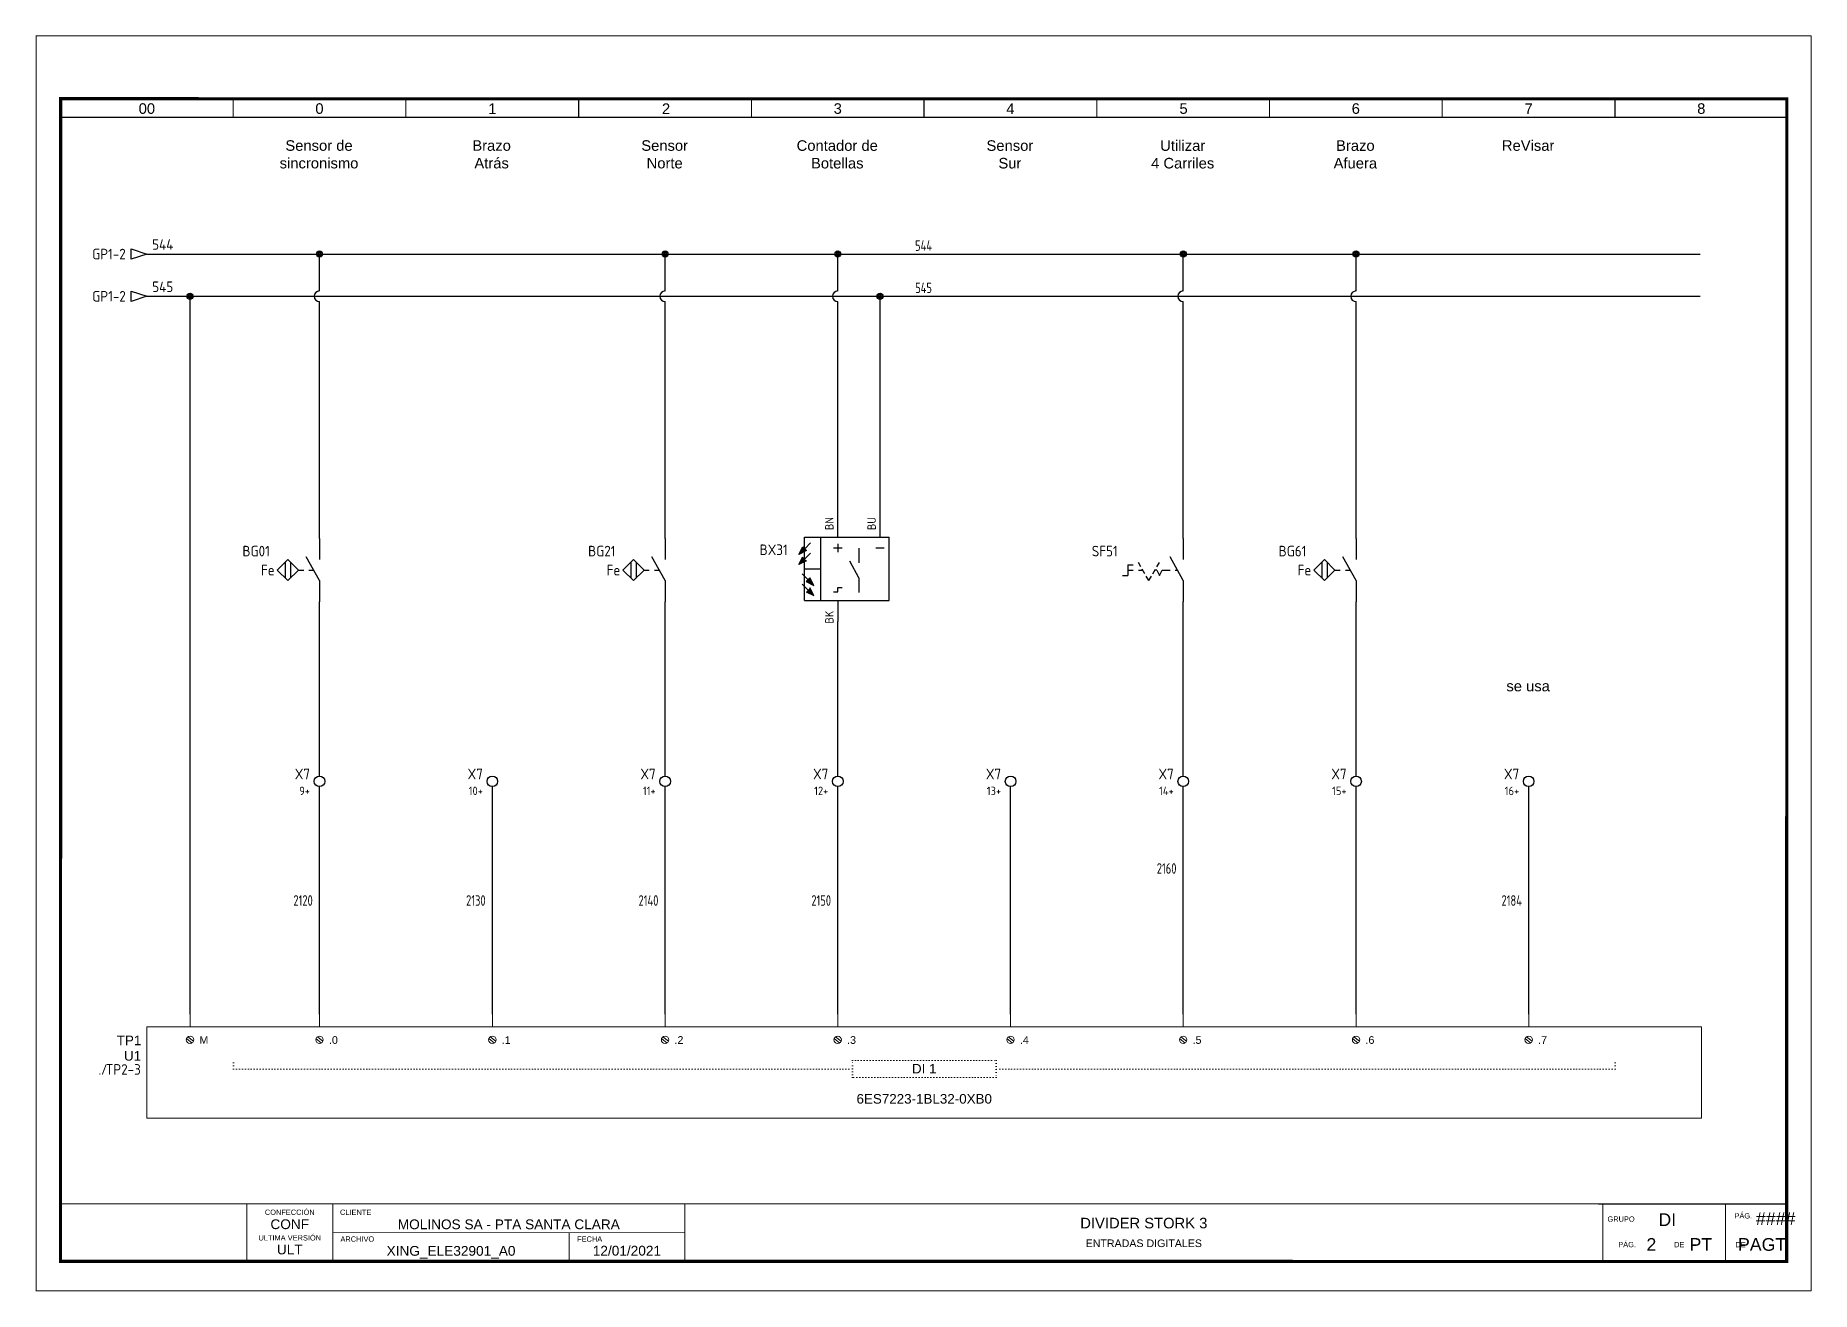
# Model space of a CAD drawing. Header units: millimetres. Extents: x 0 to 420, y 0 to 297.
import ezdxf
from ezdxf.enums import TextEntityAlignment as Align

# ---------------------------------------------------------------- set-up
doc = ezdxf.new("R2010")
doc.units = ezdxf.units.MM
doc.linetypes.add('ACAD_ISO07W100', pattern=[3, 0, -3])
doc.layers.add('eProC - L2', color=41, linetype='Continuous', lineweight=20)
for name, color, linetype in [('RED_15', 20, 'Continuous'), ('SYMS', 7, 'Continuous'), ('TAGS', 150, 'Continuous'), ('TERMS', 123, 'Continuous'), ('WHT_15', 7, 'Continuous'), ('WIREFIXED', 7, 'Continuous'), ('WIRENO', 72, 'Continuous'), ('WIREREF_DEST', 52, 'Continuous'), ('XREF', 7, 'Continuous')]:
    doc.layers.add(name, color=color, linetype=linetype)
doc.styles.get("Standard").update_dxf_attribs({"font": 'arial.ttf'})
doc.styles.add('WD_IEC', font='ISOCP2.shx', dxfattribs={"width": 0.9, "height": 4})
picture_1 = doc.add_image_def('image1.jpg', size_in_pixel=(564, 174))

# ---------------------------------------------------------------- blocks, each defined once
blk = doc.blocks.new('WDDOT')
for radius in [0.72, 0.449, 0.223]:
    blk.add_circle((0, 0), radius)
blk = doc.blocks.new('HA2D1_REF')
at = {"insert": (0.12, 1.25), "char_height": 2.5, "attachment_point": 1, "style": 'WD_IEC'}
blk.add_mtext_dynamic_manual_height_columns('./', width=3.6033, gutter_width=12.5, heights=[0], dxfattribs=at)
at = {"style": 'WD_IEC', "flags": 8}
blk.add_attdef('SIGCODE', (0, 3), '', height=2.5, dxfattribs=at)
at = {"style": 'WD_IEC'}
blk.add_attdef('XREF', text='', height=2.5, dxfattribs=at).set_placement((1.82, 0), align=Align.MIDDLE_LEFT)
blk.add_attdef('DESC1', text='', height=2.5, dxfattribs=at).set_placement((4.5, -4.19), align=Align.MIDDLE_CENTER)
blk = doc.blocks.new('DI_1500')
at = {"layer": 'eProC - L2', "color": 0}
for points in [[(0, 0), (-0.01, -257.12), (408.47, -257.17), (408.47, 0), (0, 0)], [(30.65, -212.29), (30.65, -215.25)], [(61.29, -212.29), (61.29, -215.25)], [(102.19, -212.29), (102.19, -215.25)], [(143.08, -212.29), (143.08, -215.25)], [(183.93, -212.29), (183.93, -215.25)], [(224.82, -212.29), (224.82, -215.25)], [(265.67, -212.29), (265.67, -215.25)], [(306.57, -212.29), (306.57, -215.25)], [(347.41, -212.29), (347.41, -215.25)], [(388.26, -215.25), (20.4, -215.25)], [(20.4, -236.9), (20.4, -215.25)], [(31.12, -219.08), (29.81, -218.04)], [(30.13, -217.61), (31.46, -218.66)], [(61.76, -219.08), (60.45, -218.04)], [(60.78, -217.61), (62.11, -218.66)], [(102.66, -219.08), (101.35, -218.04)], [(101.67, -217.61), (103.01, -218.66)], [(143.53, -219.08), (142.22, -218.04)], [(142.54, -217.61), (143.88, -218.66)], [(184.37, -219.08), (183.07, -218.04)], [(183.39, -217.61), (184.72, -218.66)], [(225.27, -219.08), (223.96, -218.04)], [(224.28, -217.61), (225.62, -218.66)], [(266.11, -219.08), (264.81, -218.04)], [(265.13, -217.61), (266.46, -218.66)], [(307.04, -219.08), (305.73, -218.04)], [(306.05, -217.61), (307.38, -218.66)], [(347.88, -219.08), (346.57, -218.04)], [(346.89, -217.61), (348.23, -218.66)], [(388.26, -215.25), (388.26, -236.9)], [(20.4, -236.9), (388.26, -236.9)]]:
    blk.add_lwpolyline(points, dxfattribs=at)
at = {"layer": 'eProC - L2', "color": 0, "linetype": 'ACAD_ISO07W100', "ltscale": 0.2}
for points in [[(40.95, -223.8), (40.95, -225.26), (187.38, -225.26)], [(367.86, -223.8), (367.86, -225.26), (221.37, -225.26)]]:
    blk.add_lwpolyline(points, dxfattribs=at)
blk.add_lwpolyline([(187.38, -223.24), (221.37, -223.24), (221.37, -227.27), (187.38, -227.27)], close=True, dxfattribs=at)
at = {"layer": 'eProC - L2', "color": 0}
for centre in [(30.65, -218.33), (61.29, -218.33), (102.19, -218.33), (143.06, -218.33), (183.9, -218.33), (224.8, -218.33), (265.64, -218.33), (306.57, -218.33), (347.41, -218.33)]:
    blk.add_circle(centre, 0.885, dxfattribs=at)
at = {"layer": 'eProC - L2', "color": 0, "attachment_point": 1}
for s, insert, char_height in [('M', (32.87, -217.46), 1.81), ('.0', (63.52, -217.46), 1.814), ('.1', (104.41, -217.46), 1.814), ('.2', (145.28, -217.46), 1.814), ('.3', (186.13, -217.46), 1.814), ('.4', (227.02, -217.46), 1.814), ('.5', (267.87, -217.46), 1.814), ('.6', (308.79, -217.46), 1.814), ('.7', (349.64, -217.46), 1.814)]:
    blk.add_mtext_dynamic_manual_height_columns(s, width=4.9131, gutter_width=11.34, heights=[0], dxfattribs=dict(at, insert=insert, char_height=char_height))
at = {"layer": 'eProC - L2', "color": 0}
for tag, p in [('GRUPO', (19.12, -219.59)), ('MODULO', (19.08, -223.26))]:
    blk.add_attdef(tag, text='', height=2.27, dxfattribs=at).set_placement(p, align=Align.RIGHT)
for tag, p in [('BYTE', (204.38, -226.29)), ('MODELO', (204.38, -233.43))]:
    blk.add_attdef(tag, text='', height=2.27, dxfattribs=at).set_placement(p, align=Align.CENTER)
blk = doc.blocks.new('VPX11I')
for p, q in [((0, 7.5), (0, 2.5)), ((-8.12, 1.87), (-8.12, -1.88)), ((-6.88, 1.87), (-6.88, -1.88)), ((-5, 0), (-3.75, 0)), ((0, -2.5), (-3.12, 3.12)), ((-2.5, 0), (-1.39, 0)), ((0, -2.5), (0, -7.5))]:
    blk.add_line(p, q)
blk.add_lwpolyline([(-7.5, 2.5), (-5, 0), (-7.5, -2.5), (-10, 0)], close=True)
at = {"style": 'WD_IEC'}
blk.add_text('Fe', height=2.5, dxfattribs=at).set_placement((-10.62, 0), align=Align.MIDDLE_RIGHT)
for tag, p in [('INST', (-11.75, 10.25)), ('LOC', (-11.75, 6.75)), ('TAG1', (-11.75, 3.25)), ('DESC1', (-11.75, -9.85)), ('DESC2', (-11.75, -13.35)), ('DESC3', (-11.75, -16.85)), ('WDTAGALT', (-11.25, -19.62))]:
    blk.add_attdef(tag, text='', height=2.5, dxfattribs=at).set_placement(p, align=Align.RIGHT)
blk.add_attdef('TERM01', text='', height=2, rotation=90, dxfattribs=at).set_placement((-1, 7.5), align=Align.RIGHT)
at = {"style": 'WD_IEC', "flags": 1}
for tag, p, height in [('X2TERM01', (0, 7.5), 0.32), ('MFG', (2.75, 6.5), 1.5), ('CAT', (2.75, 4), 1.5), ('X1LINK', (0, 0), 0.32), ('ASSYCODE', (1, -4), 1), ('CONTACT', (1, -2.5), 1), ('COMMON', (2.25, -3.75), 1), ('X8TERM02', (0, -7.5), 0.32), ('FAMILY', (1, -5.5), 1), ('CATDESC', (1, -7), 1)]:
    blk.add_attdef(tag, p, '', height=height, dxfattribs=at)
at = {"style": 'WD_IEC'}
blk.add_attdef('TERM02', (-1, -7.5), '', height=2, rotation=90, dxfattribs=at)
at = {"lineweight": 15, "style": 'WD_IEC'}
blk.add_attdef('XREF', text='', height=2.5, dxfattribs=at).set_placement((-11.75, -6), align=Align.RIGHT)
blk = doc.blocks.new('VPE11B16')
for p, q in [((0, 7.5), (0, 12.5)), ((10, 7.5), (10, 12.5)), ((-9.2, 3.39), (-8.29, 5.2)), ((-7.38, 4.29), (-9.2, 3.39)), ((-8.29, 5.2), (-7.38, 4.29)), ((-7.85, -7.5), (-7.85, 7.5)), ((-7.85, 7.5), (12.15, 7.5)), ((-7.83, 4.75), (-6.47, 6.11)), ((-4.1, 7.5), (-4.1, -7.5)), ((-1, 4.94), (1, 4.94)), ((0, 5.94), (0, 3.94)), ((5, 4.88), (5, 1.38)), ((9, 4.94), (11, 4.94)), ((12.15, -7.5), (12.15, 7.5)), ((-9.2, 0.98), (-8.29, 2.8)), ((-7.38, 1.89), (-9.2, 0.98)), ((-7.85, 0), (-4.1, 0)), ((-7.83, 2.34), (-6.47, 3.71)), ((5, -2.12), (2.81, 1.81)), ((-7.06, -2.56), (-8.42, -1.2)), ((-7.06, -4.97), (-8.42, -3.6)), ((-6.61, -2.11), (-7.52, -3.02)), ((-7.52, -3.02), (-5.7, -3.92)), ((-5.7, -3.92), (-6.61, -2.11)), ((5, -2.12), (5, -5.62)), ((-7.85, -7.5), (12.15, -7.5)), ((-7.52, -5.42), (-5.7, -6.33)), ((-5.7, -6.33), (-6.61, -4.51)), ((-1, -5.43), (0, -5.43)), ((0, -5.43), (0, -4.43)), ((0, -4.43), (1, -4.43)), ((0, -7.5), (0, -12.5))]:
    blk.add_line(p, q)
for points in [[(-8.29, 5.2), (-7.38, 4.29), (-9.2, 3.39)], [(-8.29, 2.8), (-7.38, 1.89), (-9.2, 0.98)], [(-6.61, -2.11), (-7.52, -3.02), (-5.7, -3.92)], [(-6.61, -4.51), (-7.52, -5.42), (-5.7, -6.33)]]:
    blk.add_solid(points)
at = {"style": 'WD_IEC'}
for tag, p in [('INST', (-11.85, 12)), ('LOC', (-11.85, 8)), ('TAG1', (-11.85, 3.25)), ('XREF', (-11.85, -1.35)), ('DESC1', (-11.85, -5.2)), ('DESC2', (-11.85, -9.2)), ('DESC3', (-11.85, -13.2))]:
    blk.add_attdef(tag, text='', height=2.5, dxfattribs=at).set_placement(p, align=Align.RIGHT)
at = {"style": 'WD_IEC', "flags": 1}
for tag, p, height in [('X2TERM01', (0, 12.5), 0.32), ('X2TERM02', (10, 12.5), 0.32), ('MFG', (12.69, 6.06), 1.5), ('CAT', (12.69, 3.56), 1.5), ('X4LINK', (-7.85, 0), 0.32), ('X1LINK', (12.15, 0), 0.32), ('ASSYCODE', (12.76, -4.38), 1), ('FAMILY', (12.76, -5.88), 1), ('CATDESC', (12.76, -7.38), 1), ('X8TERM03', (0, -12.5), 0.32)]:
    blk.add_attdef(tag, p, '', height=height, dxfattribs=at)
at = {"style": 'WD_IEC'}
for tag, p in [('TERM01', (-1, 12.23)), ('TERM02', (9, 12.23))]:
    blk.add_attdef(tag, text='', height=2, rotation=90, dxfattribs=at).set_placement(p, align=Align.RIGHT)
blk.add_attdef('TERM03', (-1, -12.96), '', height=2, rotation=90, dxfattribs=at)
blk = doc.blocks.new('VSS112')
for p, q in [((0, 7.5), (0, 2.5)), ((-13.12, 1.25), (-11.88, 1.25)), ((-13.12, 1.25), (-13.12, -1.25)), ((-13.12, 0), (-11.88, 0)), ((-10, 0.75), (-10.62, 1.83)), ((-10.62, 0), (-9.57, 0)), ((-9.06, -0.88), (-9.69, 0.21)), ((-7.19, -0.88), (-6.56, 0.21)), ((-6.25, 0), (-6.68, 0)), ((-6.25, 0.75), (-5.62, 1.83)), ((-6.25, 0), (-5.62, -1.25)), ((-5.62, -1.25), (-5, 0)), ((-5, 0), (-3.12, 0)), ((0, -2.5), (-3.12, 3.12)), ((-1.88, 0), (-1.39, 0)), ((-14.38, -1.25), (-13.12, -1.25)), ((-8.12, -2.5), (-8.75, -1.42)), ((-8.12, -2.5), (-7.5, -1.42)), ((0, -2.5), (0, -7.5))]:
    blk.add_line(p, q)
at = {"style": 'WD_IEC'}
for tag, p in [('INST', (-15.5, 9.25)), ('LOC', (-15.5, 6.25)), ('TAG1', (-15.5, 3.25)), ('DESC1', (-15.5, -9.35)), ('DESC2', (-15.5, -12.35)), ('DESC3', (-15.5, -15.35))]:
    blk.add_attdef(tag, text='', height=2.5, dxfattribs=at).set_placement(p, align=Align.RIGHT)
at = {"style": 'WD_IEC', "flags": 8}
for tag, p in [('POS1', (-10.62, 3.5)), ('POS2', (-5.62, 3.5))]:
    blk.add_attdef(tag, text='', height=2, rotation=90, dxfattribs=at).set_placement(p, align=Align.MIDDLE_LEFT)
at = {"style": 'WD_IEC'}
blk.add_attdef('TERM01', text='', height=2, rotation=90, dxfattribs=at).set_placement((-1, 7.5), align=Align.RIGHT)
at = {"style": 'WD_IEC', "flags": 1}
for tag, p, height in [('X2TERM01', (0, 7.5), 0.32), ('CONTACT', (0.5, 4.5), 1), ('COMMON', (1.75, 3.25), 1), ('X1LINK', (0, 0), 0.32), ('X8TERM02', (0, -7.5), 0.32), ('ASSYCODE', (1, -9), 1), ('FAMILY', (1, -10.5), 1), ('CATDESC', (1, -12), 1)]:
    blk.add_attdef(tag, p, '', height=height, dxfattribs=at)
at = {"style": 'WD_IEC', "flags": 9}
for tag, p in [('MFG', (-16, -0.25)), ('CAT', (-16, -2.75))]:
    blk.add_attdef(tag, text='', height=1.5, dxfattribs=at).set_placement(p, align=Align.RIGHT)
at = {"style": 'WD_IEC'}
blk.add_attdef('TERM02', (-1, -7.5), '', height=2, rotation=90, dxfattribs=at)
at = {"lineweight": 15, "style": 'WD_IEC'}
blk.add_attdef('XREF', text='', height=2.5, dxfattribs=at).set_placement((-15.5, -6.35), align=Align.RIGHT)
blk.add_attdef('STATE', (1.25, -6.35), '', height=2.5, dxfattribs=at)
blk = doc.blocks.new('HA1D3')
blk.add_lwpolyline([(0, 0), (-3.75, -1.25), (-3.75, 1.25)], close=True)
at = {"style": 'WD_IEC'}
blk.add_attdef('XREF', text='', height=2.5, dxfattribs=at).set_placement((-5, 0), align=Align.MIDDLE_RIGHT)
at = {"style": 'WD_IEC', "flags": 1}
blk.add_attdef('SIGCODE', text='', height=1, dxfattribs=at).set_placement((-2.5, 1.8), align=Align.RIGHT)
at = {"style": 'WD_IEC'}
for tag, p, height, flags in [('X1TERM01', (0, 0), 0.32, 1), ('WIRENO', (1.25, 1), 2.5, 8)]:
    blk.add_attdef(tag, p, '', height=height, dxfattribs=dict(at, flags=flags))
blk.add_attdef('DESC1', text='', height=2.5, dxfattribs=at).set_placement((1.25, -1), align=Align.TOP_LEFT)
blk = doc.blocks.new('WD_WNH')
at = {"linetype": 'Continuous', "style": 'WD_IEC', "width": 0.8}
blk.add_attdef('WIRENO', text='', height=2.5, dxfattribs=at).set_placement((0, 0.75), align=Align.CENTER)
at = {"style": 'WD_IEC', "flags": 1}
for tag, p in [('W08USER', (0, 0.375)), ('W04USER', (0, 0.875)), ('W05USER', (0, 0.75)), ('W09USER', (0, 0.25)), ('W03USER', (0, 1)), ('W06USER', (0, 0.625)), ('W07USER', (0, 0.5)), ('W02USER', (0, 1.125)), ('W01USER', (0, 1.25)), ('W10USER', (0, 0.125))]:
    blk.add_attdef(tag, text='', height=0.08, dxfattribs=at).set_placement(p, align=Align.CENTER)
blk = doc.blocks.new('VT0002')
blk.add_circle((0, 0), 1.25)
at = {"style": 'WD_IEC'}
for tag, p in [('INST', (-2.25, 6.5)), ('LOC', (-2.25, 3.5)), ('DESC1', (-2.25, -6.25)), ('DESC2', (-2.25, -9.25)), ('DESC3', (-2.25, -12.25))]:
    blk.add_attdef(tag, text='', height=2.5, dxfattribs=at).set_placement(p, align=Align.RIGHT)
at = {"style": 'WD_IEC', "flags": 1}
for tag, p, height in [('ASSYCODE', (2.75, 10.75), 1), ('CATDESC', (2.75, 9.25), 1), ('MFG', (2.75, 7.25), 1.5), ('CAT', (2.75, 4.75), 1.5), ('X4PIN01', (-1.25, 1), 0.25), ('X4TERM01', (-1.25, 0), 0.25), ('X4TERMDESC01', (-1.25, 0.5), 0.4), ('STRIPSEQ', (0, 0), 0.025), ('X2PIN01', (0, 2.25), 0.25), ('X2TERM01', (0, 1.25), 0.25), ('X8PIN01', (0, -0.25), 0.25), ('X2TERMDESC01', (0, 1.75), 0.4), ('X1PIN01', (1.25, 1), 0.25), ('X1TERM01', (1.25, 0), 0.25), ('X1TERMDESC01', (1.25, 0.5), 0.4), ('LINKTERM', (0, -0.04), 0.025), ('X8TERM01', (0, -1.25), 0.25), ('X8TERMDESC01', (0, -0.75), 0.4)]:
    blk.add_attdef(tag, p, '', height=height, dxfattribs=at)
at = {"style": 'WD_IEC', "flags": 8}
for tag, height, p in [('TAGSTRIP', 2.5, (-2.25, 0.5)), ('TERM01', 2, (-2.25, -3.25))]:
    blk.add_attdef(tag, text='', height=height, dxfattribs=at).set_placement(p, align=Align.RIGHT)
blk = doc.blocks.new('WD_WNV')
at = {"linetype": 'Continuous', "style": 'WD_IEC', "width": 0.8}
blk.add_attdef('WIRENO', text='', height=2.5, dxfattribs=at).set_placement((-1.6, 0), align=Align.MIDDLE_RIGHT)
at = {"style": 'WD_IEC', "flags": 1}
for tag, p in [('W08USER', (-1, 0.375)), ('W04USER', (-1, 0.875)), ('W05USER', (-1, 0.75)), ('W09USER', (-1, 0.25)), ('W03USER', (-1, 1)), ('W06USER', (-1, 0.625)), ('W07USER', (-1, 0.5)), ('W02USER', (-1, 1.125)), ('W01USER', (-1, 1.25)), ('W10USER', (-1, 0.125))]:
    blk.add_attdef(tag, text='', height=0.08, dxfattribs=at).set_placement(p, align=Align.CENTER)
blk = doc.blocks.new('eproc_rotulo_010')
at = {"layer": 'eProC - L2', "color": 0, "lineweight": 5, "const_width": 0.233}
for points in [[(0.12, 297.12), (420.12, 297.12), (420.12, 0.12), (0.12, 0.12), (0.12, 297.12)], [(5.9, 20.72), (414.37, 20.7)], [(49.98, 7.12), (49.98, 20.72)], [(70.35, 7.12), (70.35, 20.72)], [(153.64, 7.04), (153.64, 20.64)], [(70.35, 13.92), (153.64, 13.92)], [(126.3, 7.12), (126.3, 13.92)]]:
    blk.add_lwpolyline(points, dxfattribs=at)
at = {"layer": 'eProC - L2', "color": 0}
blk.add_lwpolyline([(420.12, 0.12), (420.12, 297.12), (0.12, 297.12), (0.12, 0.12), (420.12, 0.12)], dxfattribs=at)
at = {"layer": 'eProC - L2', "color": 0, "lineweight": 40, "const_width": 0.75}
blk.add_lwpolyline([(5.92, 7.13), (414.37, 7.11), (414.4, 282.24), (5.95, 282.27)], close=True, dxfattribs=at)
at = {"layer": 'eProC - L2', "color": 0, "lineweight": 5, "const_width": 0.233}
for points in [[(46.8, 277.83), (5.9, 277.83), (5.9, 282.27), (46.8, 282.27)], [(87.64, 277.83), (46.75, 277.83), (46.75, 282.27), (87.64, 282.27)], [(128.54, 277.83), (87.64, 277.83), (87.64, 282.26), (128.54, 282.26)], [(169.38, 277.83), (128.49, 277.83), (128.49, 282.26), (169.38, 282.26)], [(210.28, 277.82), (169.38, 277.82), (169.38, 282.26), (210.28, 282.26)], [(251.12, 277.82), (210.23, 277.82), (210.23, 282.26), (251.12, 282.26)], [(292.02, 277.82), (251.12, 277.82), (251.12, 282.25), (292.02, 282.25)], [(332.86, 277.82), (291.97, 277.82), (291.97, 282.25), (332.86, 282.25)], [(373.76, 277.83), (332.86, 277.83), (332.86, 282.27), (373.76, 282.27)], [(414.6, 277.83), (373.71, 277.83), (373.71, 282.27), (414.6, 282.27)]]:
    blk.add_lwpolyline(points, close=True, dxfattribs=at)
at = {"layer": 'eProC - L2', "color": 0, "lineweight": 0, "const_width": 0.233}
for points in [[(370.87, 7.1), (370.87, 20.7)], [(399.87, 7.1), (399.87, 20.7)]]:
    blk.add_lwpolyline(points, dxfattribs=at)
at = {"layer": 'eProC - L2', "color": 0, "lineweight": 20, "char_height": 2.5, "attachment_point": 8}
for s, insert in [('{\\fArial|b0|i0|c0|p18;00}', (26.35, 278.66)), ('{\\fArial|b0|i0|c0|p18;0}', (67.19, 278.66)), ('{\\fArial|b0|i0|c0|p18;1}', (108.09, 278.66)), ('{\\fArial|b0|i0|c0|p18;2}', (149.2, 278.66)), ('{\\fArial|b0|i0|c0|p18;3}', (189.83, 278.66)), ('{\\fArial|b0|i0|c0|p18;4}', (230.67, 278.66)), ('{\\fArial|b0|i0|c0|p18;5}', (271.66, 278.66)), ('{\\fArial|b0|i0|c0|p18;6}', (312.41, 278.66)), ('{\\fArial|b0|i0|c0|p18;7}', (353.31, 278.66)), ('{\\fArial|b0|i0|c0|p18;8}', (394.16, 278.66))]:
    blk.add_mtext(s, dxfattribs=dict(at, insert=insert))
at = {"layer": 'eProC - L2', "color": 0, "char_height": 1.2552}
for s, insert, attachment_point in [('{\\fArial|b0|i0|c0|p18;CONFECCIÓN }', (60.16, 18.11), 8), ('{\\fArial|b0|i0|c0|p18;CLIENTE}', (72.05, 18.11), 7), ('{\\fArial|b0|i0|c0|p18;GRUPO}', (371.96, 16.49), 7), ('{\\fArial|b0|i0|c0|p18;PÁG.}', (402.01, 17.26), 7), ('{\\fArial|b0|i0|c0|p18;ULTIMA VERSIÓN}', (60.16, 12.05), 8), ('{\\fArial|b0|i0|c0|p18;ARCHIVO}', (72.15, 11.76), 7), ('{\\fArial|b0|i0|c0|p18;FECHA}', (128.15, 11.76), 7), ('{\\fArial|b0|i0|c0|p18;PÁG.}', (374.51, 10.46), 7), ('{\\fArial|b0|i0|c0|p18;DE}', (387.74, 10.46), 7), ('{\\fArial|b0|i0|c0|p18;DE}', (402.24, 10.46), 7)]:
    blk.add_mtext(s, dxfattribs=dict(at, insert=insert, attachment_point=attachment_point))
at = {"layer": 'eProC - L2', "color": 0}
for tag, height, p in [('CONF', 2.31, (60.16, 14.76)), ('CLIENTE', 2.31, (111.99, 14.74)), ('DESC_1', 2.5, (262.25, 14.94)), ('ULT', 2.31, (60.16, 8.79)), ('ARCH', 2.31, (98.32, 8.46)), ('FECHA', 2.31, (139.94, 8.5)), ('DESC__2', 1.8, (262.25, 10.51))]:
    blk.add_attdef(tag, text='', height=height, dxfattribs=at).set_placement(p, align=Align.CENTER)
for tag, p in [('GR', (386.11, 17)), ('PGRAL', (411.76, 17.25)), ('PG', (382.35, 11.13)), ('PT', (394.05, 11.13)), ('PAGT', (408.55, 11.13))]:
    blk.add_attdef(tag, text='', height=3, dxfattribs=at).set_placement(p, align=Align.MIDDLE_CENTER)
at = {"layer": 'eProC - L2', "color": 0, "flags": 9}
blk.add_attdef('WD_TB', (0.12, 0.12), '', height=2.5, dxfattribs=at)
at = {"layer": 'eProC - L2', "color": 0}
image = blk.add_image(picture_1, insert=(5.9, 7.12), size_in_units=(44.08, 13.6), dxfattribs=at)
image.dxf.flags = 7

msp = doc.modelspace()

# ---------------------------------------------------------------- linework, layer by layer
at = {"layer": 'RED_15'}
for p, q in [((26.35, 245.52), (393.9, 245.52)), ((67.2, 236.79), (67.2, 245.52)), ((148.99, 236.79), (148.99, 245.52)), ((189.84, 236.79), (189.84, 245.52)), ((271.58, 236.79), (271.58, 245.52)), ((312.48, 236.79), (312.48, 245.52)), ((67.2, 178.22), (67.2, 234.25)), ((148.99, 178.22), (148.99, 234.25)), ((189.84, 183.53), (189.84, 234.25)), ((271.58, 178.22), (271.58, 234.25)), ((312.48, 178.22), (312.48, 234.25)), ((67.2, 121.97), (67.2, 163.22)), ((148.99, 121.97), (148.99, 163.22)), ((271.58, 121.97), (271.58, 163.22)), ((312.48, 121.97), (312.48, 163.22)), ((189.84, 121.97), (189.84, 158.53)), ((67.2, 65.59), (67.2, 119.47)), ((108.1, 65.59), (108.1, 119.47)), ((148.99, 65.59), (148.99, 119.47)), ((189.84, 65.59), (189.84, 119.47)), ((230.73, 65.59), (230.73, 119.47)), ((271.58, 65.59), (271.58, 119.47)), ((312.48, 65.59), (312.48, 119.47)), ((353.32, 65.59), (353.32, 119.47))]:
    msp.add_line(p, q, dxfattribs=at)
for centre in [(67.2, 235.52), (148.99, 235.52), (189.84, 235.52), (271.58, 235.52), (312.48, 235.52)]:
    msp.add_arc(centre, 1.27, 90, 270, dxfattribs=at)
at = {"layer": 'WHT_15'}
for p, q in [((26.37, 235.52), (393.9, 235.52)), ((36.56, 65.59), (36.56, 235.52)), ((199.84, 183.53), (199.84, 235.52))]:
    msp.add_line(p, q, dxfattribs=at)

# ---------------------------------------------------------------- block references
at = {"layer": 'eProC - L2'}
msp.add_blockref('eproc_rotulo_010', (0, 0), dxfattribs=at).add_auto_attribs({'PAGT': 'PAGT', 'PGRAL': '####', 'PT': 'PT', 'CONF': 'CONF', 'ULT': 'ULT', 'ARCH': 'XING_ELE32901_A0', 'GR': 'DI', 'PG': '2', 'DESC_1': 'DIVIDER STORK 3', 'DESC__2': 'ENTRADAS DIGITALES', 'FECHA': '12/01/2021', 'CLIENTE': 'MOLINOS SA - PTA SANTA CLARA'})
at = {"layer": 'SYMS'}
ref = msp.add_blockref('HA1D3', (26.35, 245.52), dxfattribs=at)
ref.add_attrib('XREF', 'GP1-2', dxfattribs={"layer": 'XREF', "height": 2.5, "style": 'WD_IEC'}).set_placement((21.35, 245.52), align=Align.MIDDLE_RIGHT)
ref.add_attrib('WIRENO', '544', (27.6, 246.52), dxfattribs={"layer": 'WIREREF_DEST', "height": 2.5, "style": 'WD_IEC', "flags": 8})
for p in [(67.2, 245.52), (148.99, 245.52), (189.84, 245.52), (271.58, 245.52), (312.48, 245.52), (36.56, 235.52), (199.84, 235.52)]:
    msp.add_blockref('WDDOT', p, dxfattribs=at)
ref = msp.add_blockref('HA1D3', (26.37, 235.52), dxfattribs=at)
ref.add_attrib('XREF', 'GP1-2', dxfattribs={"layer": 'XREF', "height": 2.5, "style": 'WD_IEC'}).set_placement((21.37, 235.52), align=Align.MIDDLE_RIGHT)
ref.add_attrib('WIRENO', '545', (27.62, 236.52), dxfattribs={"layer": 'WIREREF_DEST', "height": 2.5, "style": 'WD_IEC', "flags": 8})
ref = msp.add_blockref('VPE11B16', (189.84, 171.03), dxfattribs=at)
ref.add_attrib('TERM02', 'BU', dxfattribs={"layer": 'TERMS', "height": 2, "rotation": 90, "style": 'WD_IEC'}).set_placement((198.84, 183.26), align=Align.RIGHT)
ref.add_attrib('TERM01', 'BN', dxfattribs={"layer": 'TERMS', "height": 2, "rotation": 90, "style": 'WD_IEC'}).set_placement((188.84, 183.26), align=Align.RIGHT)
ref.add_attrib('TERM03', 'BK', (188.84, 158.07), dxfattribs={"layer": 'TERMS', "height": 2, "rotation": 90, "style": 'WD_IEC'})
ref.add_attrib('TAG1', 'BX31', dxfattribs={"layer": 'TAGS', "height": 2.5, "style": 'WD_IEC'}).set_placement((177.99, 174.28), align=Align.RIGHT)
ref = msp.add_blockref('VPX11I', (67.2, 170.72), dxfattribs=at)
ref.add_attrib('TAG1', 'BG01', dxfattribs={"layer": 'TAGS', "height": 2.5, "style": 'WD_IEC'}).set_placement((55.45, 173.97), align=Align.RIGHT)
ref = msp.add_blockref('VPX11I', (148.99, 170.72), dxfattribs=at)
ref.add_attrib('TAG1', 'BG21', dxfattribs={"layer": 'TAGS', "height": 2.5, "style": 'WD_IEC'}).set_placement((137.24, 173.97), align=Align.RIGHT)
ref = msp.add_blockref('VSS112', (271.58, 170.72), dxfattribs=at)
ref.add_attrib('TAG1', 'SF51', dxfattribs={"layer": 'TAGS', "height": 2.5, "style": 'WD_IEC'}).set_placement((256.08, 173.97), align=Align.RIGHT)
ref = msp.add_blockref('VPX11I', (312.48, 170.72), dxfattribs=at)
ref.add_attrib('TAG1', 'BG61', dxfattribs={"layer": 'TAGS', "height": 2.5, "style": 'WD_IEC'}).set_placement((300.73, 173.97), align=Align.RIGHT)
ref = msp.add_blockref('VT0002', (67.2, 120.72), dxfattribs=at)
ref.add_attrib('TERM01', '9+', dxfattribs={"layer": 'TERMS', "height": 2, "style": 'WD_IEC', "flags": 8}).set_placement((64.95, 117.47), align=Align.RIGHT)
ref.add_attrib('TAGSTRIP', 'X7', dxfattribs={"layer": 'TAGS', "height": 2.5, "style": 'WD_IEC', "flags": 8}).set_placement((64.95, 121.22), align=Align.RIGHT)
ref = msp.add_blockref('VT0002', (108.1, 120.72), dxfattribs=at)
ref.add_attrib('TERM01', '10+', dxfattribs={"layer": 'TERMS', "height": 2, "style": 'WD_IEC', "flags": 8}).set_placement((105.85, 117.47), align=Align.RIGHT)
ref.add_attrib('TAGSTRIP', 'X7', dxfattribs={"layer": 'TAGS', "height": 2.5, "style": 'WD_IEC', "flags": 8}).set_placement((105.85, 121.22), align=Align.RIGHT)
ref = msp.add_blockref('VT0002', (148.99, 120.72), dxfattribs=at)
ref.add_attrib('TERM01', '11+', dxfattribs={"layer": 'TERMS', "height": 2, "style": 'WD_IEC', "flags": 8}).set_placement((146.74, 117.47), align=Align.RIGHT)
ref.add_attrib('TAGSTRIP', 'X7', dxfattribs={"layer": 'TAGS', "height": 2.5, "style": 'WD_IEC', "flags": 8}).set_placement((146.74, 121.22), align=Align.RIGHT)
ref = msp.add_blockref('VT0002', (189.84, 120.72), dxfattribs=at)
ref.add_attrib('TERM01', '12+', dxfattribs={"layer": 'TERMS', "height": 2, "style": 'WD_IEC', "flags": 8}).set_placement((187.59, 117.47), align=Align.RIGHT)
ref.add_attrib('TAGSTRIP', 'X7', dxfattribs={"layer": 'TAGS', "height": 2.5, "style": 'WD_IEC', "flags": 8}).set_placement((187.59, 121.22), align=Align.RIGHT)
ref = msp.add_blockref('VT0002', (230.73, 120.72), dxfattribs=at)
ref.add_attrib('TERM01', '13+', dxfattribs={"layer": 'TERMS', "height": 2, "style": 'WD_IEC', "flags": 8}).set_placement((228.48, 117.47), align=Align.RIGHT)
ref.add_attrib('TAGSTRIP', 'X7', dxfattribs={"layer": 'TAGS', "height": 2.5, "style": 'WD_IEC', "flags": 8}).set_placement((228.48, 121.22), align=Align.RIGHT)
ref = msp.add_blockref('VT0002', (271.58, 120.72), dxfattribs=at)
ref.add_attrib('TERM01', '14+', dxfattribs={"layer": 'TERMS', "height": 2, "style": 'WD_IEC', "flags": 8}).set_placement((269.33, 117.47), align=Align.RIGHT)
ref.add_attrib('TAGSTRIP', 'X7', dxfattribs={"layer": 'TAGS', "height": 2.5, "style": 'WD_IEC', "flags": 8}).set_placement((269.33, 121.22), align=Align.RIGHT)
ref = msp.add_blockref('VT0002', (312.48, 120.72), dxfattribs=at)
ref.add_attrib('TERM01', '15+', dxfattribs={"layer": 'TERMS', "height": 2, "style": 'WD_IEC', "flags": 8}).set_placement((310.23, 117.47), align=Align.RIGHT)
ref.add_attrib('TAGSTRIP', 'X7', dxfattribs={"layer": 'TAGS', "height": 2.5, "style": 'WD_IEC', "flags": 8}).set_placement((310.23, 121.22), align=Align.RIGHT)
ref = msp.add_blockref('VT0002', (353.32, 120.72), dxfattribs=at)
ref.add_attrib('TERM01', '16+', dxfattribs={"layer": 'TERMS', "height": 2, "style": 'WD_IEC', "flags": 8}).set_placement((351.07, 117.47), align=Align.RIGHT)
ref.add_attrib('TAGSTRIP', 'X7', dxfattribs={"layer": 'TAGS', "height": 2.5, "style": 'WD_IEC', "flags": 8}).set_placement((351.07, 121.22), align=Align.RIGHT)
ref = msp.add_blockref('HA2D1_REF', (14.82, 52.55), dxfattribs=at)
ref.add_attrib('XREF', 'TP2-3', dxfattribs={"layer": 'XREF', "height": 2.5, "style": 'WD_IEC'}).set_placement((16.65, 52.55), align=Align.MIDDLE_LEFT)
at = {"layer": 'WHT_15'}
ref = msp.add_blockref('DI_1500', (5.91, 277.88), dxfattribs=at)
ref.add_attrib('BYTE', 'DI 1', dxfattribs={"layer": 'eProC - L2', "height": 2.267}).set_placement((210.29, 51.59), align=Align.CENTER)
ref.add_attrib('MODELO', '6ES7223-1BL32-0XB0', dxfattribs={"layer": 'eProC - L2', "height": 2.2674}).set_placement((210.29, 44.46), align=Align.CENTER)
ref.add_attrib('MODULO', 'U1', dxfattribs={"layer": 'eProC - L2', "height": 2.267}).set_placement((24.99, 54.63), align=Align.RIGHT)
ref.add_attrib('GRUPO', 'TP1', dxfattribs={"layer": 'eProC - L2', "height": 2.267}).set_placement((25.03, 58.29), align=Align.RIGHT)
at = {"layer": 'WIREFIXED'}
ref = msp.add_blockref('WD_WNV', (271.58, 100.11), dxfattribs=at)
ref.add_attrib('WIRENOF', '2160', dxfattribs={"linetype": 'Continuous', "height": 2.5, "style": 'WD_IEC', "width": 0.8}).set_placement((269.98, 100.11), align=Align.MIDDLE_RIGHT)
ref = msp.add_blockref('WD_WNV', (67.2, 92.53), dxfattribs=at)
ref.add_attrib('WIRENOF', '2120', dxfattribs={"linetype": 'Continuous', "height": 2.5, "style": 'WD_IEC', "width": 0.8}).set_placement((65.6, 92.53), align=Align.MIDDLE_RIGHT)
ref = msp.add_blockref('WD_WNV', (108.1, 92.53), dxfattribs=at)
ref.add_attrib('WIRENOF', '2130', dxfattribs={"linetype": 'Continuous', "height": 2.5, "style": 'WD_IEC', "width": 0.8}).set_placement((106.5, 92.53), align=Align.MIDDLE_RIGHT)
ref = msp.add_blockref('WD_WNV', (148.99, 92.53), dxfattribs=at)
ref.add_attrib('WIRENOF', '2140', dxfattribs={"linetype": 'Continuous', "height": 2.5, "style": 'WD_IEC', "width": 0.8}).set_placement((147.39, 92.53), align=Align.MIDDLE_RIGHT)
ref = msp.add_blockref('WD_WNV', (189.84, 92.53), dxfattribs=at)
ref.add_attrib('WIRENOF', '2150', dxfattribs={"linetype": 'Continuous', "height": 2.5, "style": 'WD_IEC', "width": 0.8}).set_placement((188.24, 92.53), align=Align.MIDDLE_RIGHT)
ref = msp.add_blockref('WD_WNV', (353.32, 92.53), dxfattribs=at)
ref.add_attrib('WIRENOF', '2184', dxfattribs={"linetype": 'Continuous', "height": 2.5, "style": 'WD_IEC', "width": 0.8}).set_placement((351.72, 92.53), align=Align.MIDDLE_RIGHT)
at = {"layer": 'WIRENO'}
ref = msp.add_blockref('WD_WNH', (210.12, 245.52), dxfattribs=at)
ref.add_attrib('WIRENO', '544', dxfattribs={"linetype": 'Continuous', "height": 2.5, "style": 'WD_IEC', "width": 0.8}).set_placement((210.12, 246.27), align=Align.CENTER)
ref = msp.add_blockref('WD_WNH', (210.13, 235.52), dxfattribs=at)
ref.add_attrib('WIRENO', '545', dxfattribs={"linetype": 'Continuous', "height": 2.5, "style": 'WD_IEC', "width": 0.8}).set_placement((210.13, 236.27), align=Align.CENTER)

# ---------------------------------------------------------------- texts
at = {"layer": 'TAGS', "char_height": 2.5, "attachment_point": 2}
for s, insert in [('Sensor de ^Jsincronismo', (67.08, 272.45)), ('Brazo^JAtrás', (107.92, 272.45)), ('Sensor ^JNorte', (148.87, 272.45)), ('Contador de ^JBotellas', (189.71, 272.44)), ('Sensor^JSur', (230.56, 272.44)), ('Utilizar^J4 Carriles', (271.45, 272.44)), ('Brazo ^JAfuera', (312.3, 272.44)), ('ReVisar', (353.19, 272.45)), ('se usa', (353.19, 144.53))]:
    msp.add_mtext_dynamic_manual_height_columns(s, width=32.7092, gutter_width=12.5, heights=[0], dxfattribs=dict(at, insert=insert))

doc.saveas('drawing.dxf')
